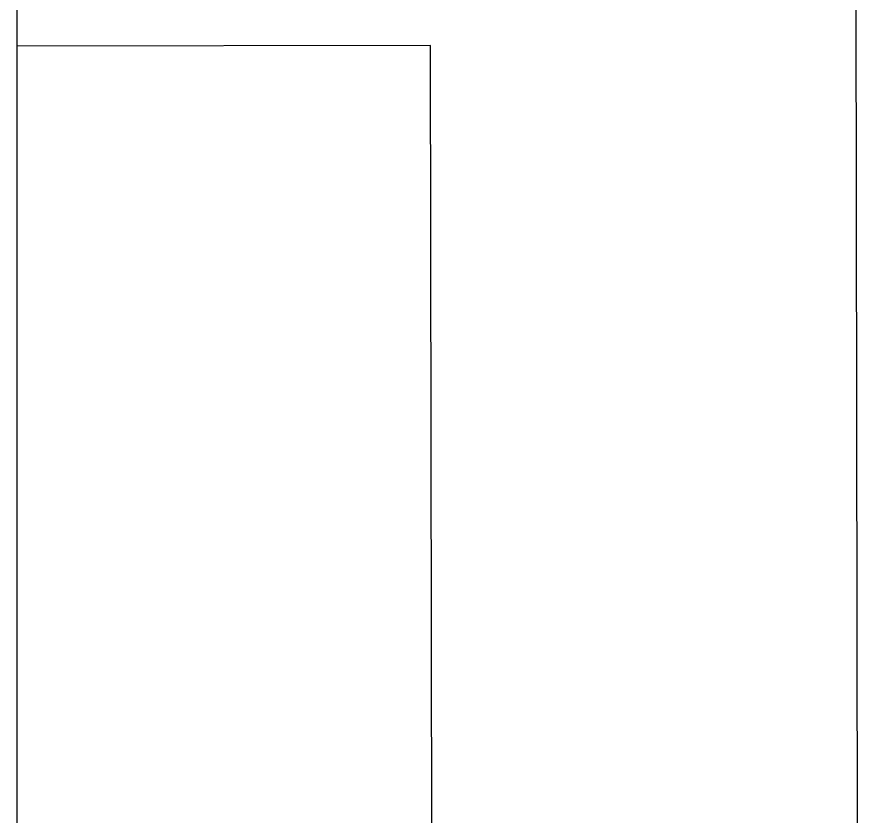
# Model space of a CAD drawing. Header units: metres. Extents: x -39 to 21688, y -24 to 9022.
# Drawn here: x 290.655 to 291.249, y 36.423 to 36.987 of the extents above; entities that cross this region are included whole.
import ezdxf

# ---------------------------------------------------------------- set-up
doc = ezdxf.new("R2010")
doc.units = ezdxf.units.M
doc.header["$MEASUREMENT"] = 0
doc.layers.add('AR-CALLES', color=4, linetype='Continuous')
doc.layers.add('AR-MOBILIRIO', color=1, linetype='Continuous')

# ---------------------------------------------------------------- blocks, each defined once
blk = doc.blocks.new('AR-MOB. RECEPCION')
at = {"layer": 'AR-MOBILIRIO', "extrusion": (-1.60905e-07, -3.9026e-07, 1)}
for p, q in [((-0.59471, 2.83496, 0), (-0.59472, -2.85186, 0)), ((-0.30133, 0.83344, 0), (-0.30309, 1.90844, 0))]:
    blk.add_line(p, q, dxfattribs=at)
at = {"layer": 'AR-MOBILIRIO', "extrusion": (5.25001e-07, -5.22836e-07, 1)}
blk.add_line((-0.00461, 2.83592, 0), (-0.00019, 0.13393, 0), dxfattribs=at)
at = {"layer": 'AR-MOBILIRIO', "extrusion": (5.24564e-07, -2.55444e-07, 1)}
for q in [(-0.59471, 1.90796, 0), (-0.30309, 1.90844, 0)]:
    blk.add_line((-0.30309, 1.90844, 0), q, dxfattribs=at)

msp = doc.modelspace()

# ---------------------------------------------------------------- block references
at = {"layer": 'AR-CALLES', "rotation": 359.9998818690912}
msp.add_blockref('AR-MOB. RECEPCION', (291.24956, 35.05805, 0), dxfattribs=at)

doc.saveas('drawing.dxf')
